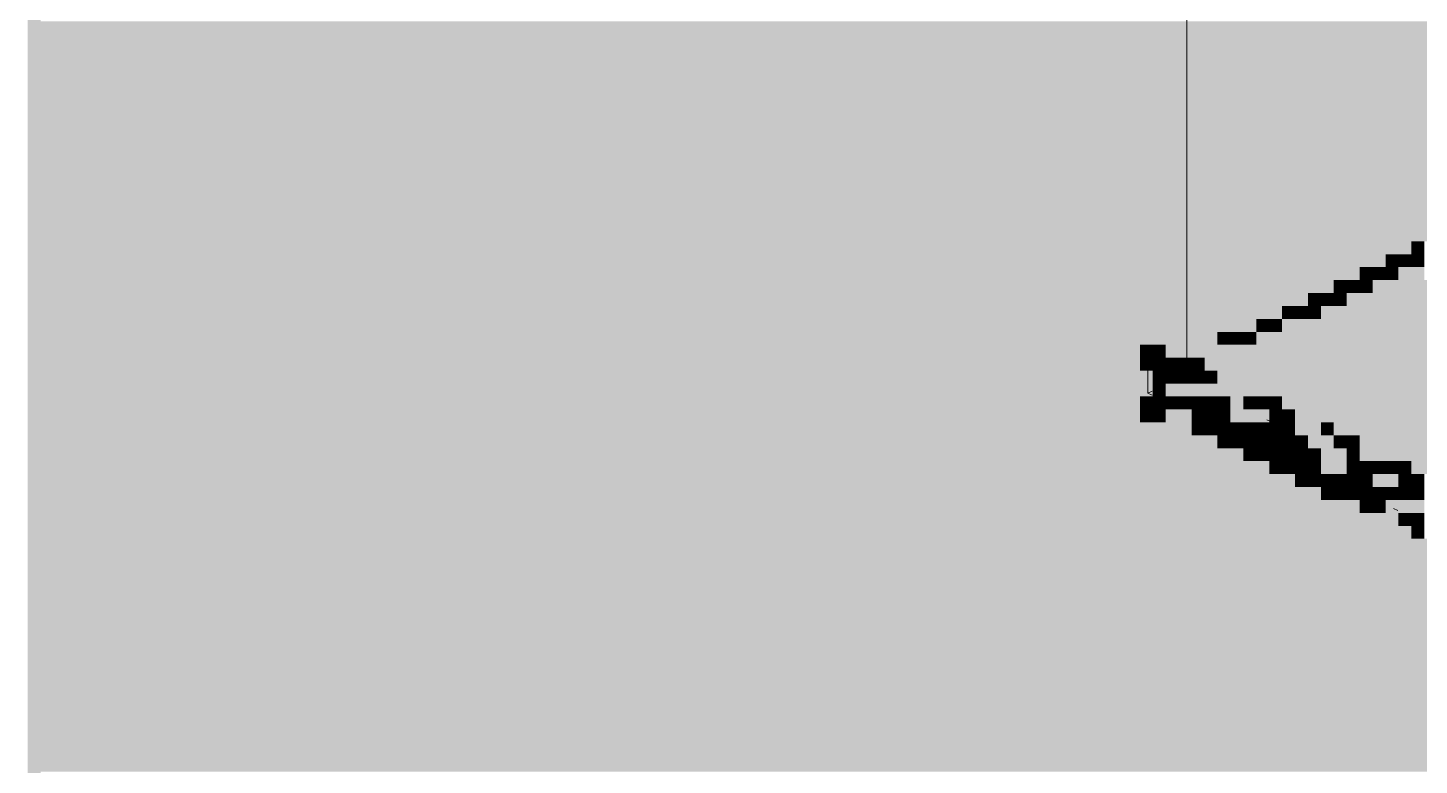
# Paper-space layout '03 3D Building and Roof' of a CAD drawing. Header units: millimetres. Extents: x 5 to 415, y 5 to 292.
# Drawn here: x 113.34 to 131.27, y 219.75 to 229.25 of the extents above; entities that cross this region are included whole.
import ezdxf

# ---------------------------------------------------------------- set-up
doc = ezdxf.new("R2010")
doc.units = ezdxf.units.MM
doc.layers.add('EXISTING', color=7, linetype='Continuous')
doc.layers.add('IMAGES', color=7, linetype='Continuous')

# ---------------------------------------------------------------- blocks, each defined once
blk = doc.blocks.new('SHEET_03')
at = {"layer": 'EXISTING', "color": 250, "lineweight": 9}
for p, q in [((128.28, 229.572), (128.28, 224.953)), ((127.78, 224.544), (127.78, 224.919)), ((127.78, 224.544), (127.832, 224.569)), ((127.832, 224.519), (127.78, 224.544)), ((128.043, 224.42), (127.938, 224.47)), ((128.202, 224.346), (128.149, 224.371)), ((128.413, 224.247), (128.36, 224.272)), ((128.624, 224.148), (128.518, 224.197)), ((129.31, 224.2), (129.362, 224.176)), ((129.046, 223.95), (128.729, 224.098)), ((129.257, 223.851), (129.151, 223.9)), ((129.415, 223.776), (129.362, 223.801)), ((129.626, 223.677), (129.521, 223.727)), ((129.837, 223.578), (129.732, 223.628)), ((129.995, 223.504), (129.943, 223.529)), ((130.207, 223.405), (130.154, 223.429)), ((130.629, 223.207), (130.312, 223.355)), ((130.84, 223.107), (130.734, 223.157)), ((130.998, 223.033), (130.945, 223.058)), ((131.209, 222.934), (131.103, 222.984))]:
    blk.add_line(p, q, dxfattribs=at)
at = {"layer": 'IMAGES', "color": 7}
for points in [[(113.345, 216.167), (113.512, 216.167), (113.345, 236.333), (113.512, 236.333)], [(113.512, 225.167), (128.009, 225.167), (113.512, 229.333), (128.009, 229.333)], [(128.009, 225), (128.175, 225), (128.009, 229.333), (128.175, 229.333)], [(128.175, 225), (128.342, 225), (128.175, 229.333), (128.342, 229.333)], [(128.342, 225), (128.509, 225), (128.342, 229.333), (128.509, 229.333)], [(128.509, 225.167), (128.675, 225.167), (128.509, 229.333), (128.675, 229.333)], [(128.675, 229.167), (137.34, 229.167), (128.675, 229.333), (137.34, 229.333)], [(128.675, 229), (137.007, 229), (128.675, 229.167), (137.007, 229.167)], [(128.675, 228.833), (136.674, 228.833), (128.675, 229), (136.674, 229)], [(128.675, 228.667), (136.341, 228.667), (128.675, 228.833), (136.341, 228.833)], [(128.675, 228.5), (135.841, 228.5), (128.675, 228.667), (135.841, 228.667)], [(128.675, 228.333), (135.507, 228.333), (128.675, 228.5), (135.507, 228.5)], [(128.675, 228.167), (135.174, 228.167), (128.675, 228.333), (135.174, 228.333)], [(128.675, 228), (134.841, 228), (128.675, 228.167), (134.841, 228.167)], [(128.675, 227.833), (134.341, 227.833), (128.675, 228), (134.341, 228)], [(128.675, 227.667), (134.008, 227.667), (128.675, 227.833), (134.008, 227.833)], [(128.675, 227.5), (133.674, 227.5), (128.675, 227.667), (133.674, 227.667)], [(128.675, 227.333), (133.508, 227.333), (128.675, 227.5), (133.508, 227.5)], [(128.675, 227.167), (133.008, 227.167), (128.675, 227.333), (133.008, 227.333)], [(128.675, 227), (132.675, 227), (128.675, 227.167), (132.675, 227.167)], [(128.675, 226.833), (132.341, 226.833), (128.675, 227), (132.341, 227)], [(128.675, 226.667), (132.008, 226.667), (128.675, 226.833), (132.008, 226.833)], [(128.675, 226.5), (131.675, 226.5), (128.675, 226.667), (131.675, 226.667)], [(128.675, 226.333), (131.175, 226.333), (128.675, 226.5), (131.175, 226.5)], [(131.175, 226.333), (131.342, 226.333), (131.175, 226.5), (131.342, 226.5)], [(128.675, 226.167), (130.842, 226.167), (128.675, 226.333), (130.842, 226.333)], [(130.842, 226.167), (131.008, 226.167), (130.842, 226.333), (131.008, 226.333)], [(131.008, 226.167), (131.175, 226.167), (131.008, 226.333), (131.175, 226.333)], [(131.175, 226.167), (131.342, 226.167), (131.175, 226.333), (131.342, 226.333)], [(128.675, 226), (130.508, 226), (128.675, 226.167), (130.508, 226.167)], [(130.508, 226), (130.675, 226), (130.508, 226.167), (130.675, 226.167)], [(130.675, 226), (130.842, 226), (130.675, 226.167), (130.842, 226.167)], [(130.842, 226), (131.008, 226), (130.842, 226.167), (131.008, 226.167)], [(131.008, 226), (131.342, 226), (131.008, 226.167), (131.342, 226.167)], [(128.675, 225.833), (130.175, 225.833), (128.675, 226), (130.175, 226)], [(130.175, 225.833), (130.342, 225.833), (130.175, 226), (130.342, 226)], [(130.342, 225.833), (130.508, 225.833), (130.342, 226), (130.508, 226)], [(130.508, 225.833), (130.675, 225.833), (130.508, 226), (130.675, 226)], [(130.675, 225.833), (131.008, 225.833), (130.675, 226), (131.008, 226)], [(131.008, 225.833), (169.001, 225.833), (131.008, 226), (169.001, 226)], [(128.675, 225.667), (129.842, 225.667), (128.675, 225.833), (129.842, 225.833)], [(129.842, 225.667), (130.008, 225.667), (129.842, 225.833), (130.008, 225.833)], [(130.008, 225.667), (130.175, 225.667), (130.008, 225.833), (130.175, 225.833)], [(130.175, 225.667), (130.342, 225.667), (130.175, 225.833), (130.342, 225.833)], [(130.342, 225.667), (130.675, 225.667), (130.342, 225.833), (130.675, 225.833)], [(130.675, 225.667), (169.334, 225.667), (130.675, 225.833), (169.334, 225.833)], [(128.675, 225.5), (129.509, 225.5), (128.675, 225.667), (129.509, 225.667)], [(129.509, 225.5), (129.675, 225.5), (129.509, 225.667), (129.675, 225.667)], [(129.675, 225.5), (129.842, 225.5), (129.675, 225.667), (129.842, 225.667)], [(129.842, 225.5), (130.008, 225.5), (129.842, 225.667), (130.008, 225.667)], [(130.008, 225.5), (130.342, 225.5), (130.008, 225.667), (130.342, 225.667)], [(130.342, 225.5), (169.501, 225.5), (130.342, 225.667), (169.501, 225.667)], [(128.675, 225.333), (129.175, 225.333), (128.675, 225.5), (129.175, 225.5)], [(129.175, 225.333), (129.342, 225.333), (129.175, 225.5), (129.342, 225.5)], [(129.342, 225.333), (129.509, 225.333), (129.342, 225.5), (129.509, 225.5)], [(129.509, 225.333), (129.842, 225.333), (129.509, 225.5), (129.842, 225.5)], [(129.842, 225.333), (169.834, 225.333), (129.842, 225.5), (169.834, 225.5)], [(128.675, 225.167), (128.842, 225.167), (128.675, 225.333), (128.842, 225.333)], [(128.842, 225.167), (129.009, 225.167), (128.842, 225.333), (129.009, 225.333)], [(129.009, 225.167), (129.175, 225.167), (129.009, 225.333), (129.175, 225.333)], [(129.175, 225.167), (129.509, 225.167), (129.175, 225.333), (129.509, 225.333)], [(129.509, 225.167), (170.334, 225.167), (129.509, 225.333), (170.334, 225.333)], [(113.512, 225), (127.676, 225), (113.512, 225.167), (127.676, 225.167)], [(127.676, 225), (127.842, 225), (127.676, 225.167), (127.842, 225.167)], [(127.842, 225), (128.009, 225), (127.842, 225.167), (128.009, 225.167)], [(128.509, 225), (128.842, 225), (128.509, 225.167), (128.842, 225.167)], [(128.842, 225), (129.175, 225), (128.842, 225.167), (129.175, 225.167)], [(129.175, 225), (170.668, 225), (129.175, 225.167), (170.668, 225.167)], [(113.512, 224.333), (127.509, 224.333), (113.512, 225), (127.509, 225)], [(127.509, 224.333), (127.676, 224.333), (127.509, 225), (127.676, 225)], [(127.676, 224.833), (127.842, 224.833), (127.676, 225), (127.842, 225)], [(127.842, 224.833), (128.009, 224.833), (127.842, 225), (128.009, 225)], [(128.009, 224.833), (128.175, 224.833), (128.009, 225), (128.175, 225)], [(128.175, 224.833), (128.342, 224.833), (128.175, 225), (128.342, 225)], [(128.342, 224.833), (128.509, 224.833), (128.342, 225), (128.509, 225)], [(128.509, 224.833), (128.842, 224.833), (128.509, 225), (128.842, 225)], [(128.842, 224.833), (171.001, 224.833), (128.842, 225), (171.001, 225)], [(127.676, 224.5), (127.842, 224.5), (127.676, 224.833), (127.842, 224.833)], [(127.842, 224.667), (128.009, 224.667), (127.842, 224.833), (128.009, 224.833)], [(127.842, 224.5), (128.009, 224.5), (127.842, 224.667), (128.009, 224.667)], [(128.009, 224.667), (128.175, 224.667), (128.009, 224.833), (128.175, 224.833)], [(128.009, 224.5), (128.342, 224.5), (128.009, 224.667), (128.342, 224.667)], [(128.175, 224.667), (128.342, 224.667), (128.175, 224.833), (128.342, 224.833)], [(128.342, 224.667), (128.509, 224.667), (128.342, 224.833), (128.509, 224.833)], [(128.342, 224.5), (128.675, 224.5), (128.342, 224.667), (128.675, 224.667)], [(128.509, 224.667), (128.675, 224.667), (128.509, 224.833), (128.675, 224.833)], [(128.675, 224.667), (171.334, 224.667), (128.675, 224.833), (171.334, 224.833)], [(128.675, 224.5), (129.009, 224.5), (128.675, 224.667), (129.009, 224.667)], [(129.009, 224.5), (171.667, 224.5), (129.009, 224.667), (171.667, 224.667)], [(127.676, 224.333), (127.842, 224.333), (127.676, 224.5), (127.842, 224.5)], [(127.842, 224.333), (128.009, 224.333), (127.842, 224.5), (128.009, 224.5)], [(128.009, 224.333), (128.175, 224.333), (128.009, 224.5), (128.175, 224.5)], [(128.175, 224.333), (128.342, 224.333), (128.175, 224.5), (128.342, 224.5)], [(128.342, 224.333), (128.509, 224.333), (128.342, 224.5), (128.509, 224.5)], [(128.509, 224.333), (128.675, 224.333), (128.509, 224.5), (128.675, 224.5)], [(128.675, 224.333), (128.842, 224.333), (128.675, 224.5), (128.842, 224.5)], [(128.842, 224.167), (129.009, 224.167), (128.842, 224.5), (129.009, 224.5)], [(129.009, 224.333), (129.175, 224.333), (129.009, 224.5), (129.175, 224.5)], [(129.175, 224.333), (129.342, 224.333), (129.175, 224.5), (129.342, 224.5)], [(129.342, 224.333), (129.509, 224.333), (129.342, 224.5), (129.509, 224.5)], [(129.509, 224.333), (172.167, 224.333), (129.509, 224.5), (172.167, 224.5)], [(113.512, 224.167), (127.676, 224.167), (113.512, 224.333), (127.676, 224.333)], [(127.676, 224.167), (127.842, 224.167), (127.676, 224.333), (127.842, 224.333)], [(127.842, 224.167), (128.009, 224.167), (127.842, 224.333), (128.009, 224.333)], [(128.009, 224.167), (128.342, 224.167), (128.009, 224.333), (128.342, 224.333)], [(128.342, 224.167), (128.509, 224.167), (128.342, 224.333), (128.509, 224.333)], [(128.509, 224.167), (128.675, 224.167), (128.509, 224.333), (128.675, 224.333)], [(128.675, 224.167), (128.842, 224.167), (128.675, 224.333), (128.842, 224.333)], [(129.009, 224.167), (129.342, 224.167), (129.009, 224.333), (129.342, 224.333)], [(129.342, 224.167), (129.509, 224.167), (129.342, 224.333), (129.509, 224.333)], [(129.509, 224.167), (129.675, 224.167), (129.509, 224.333), (129.675, 224.333)], [(129.675, 224.167), (172.501, 224.167), (129.675, 224.333), (172.501, 224.333)], [(113.512, 224), (128.009, 224), (113.512, 224.167), (128.009, 224.167)], [(128.009, 224), (128.342, 224), (128.009, 224.167), (128.342, 224.167)], [(128.342, 224), (128.509, 224), (128.342, 224.167), (128.509, 224.167)], [(128.509, 224), (128.675, 224), (128.509, 224.167), (128.675, 224.167)], [(128.675, 224), (128.842, 224), (128.675, 224.167), (128.842, 224.167)], [(128.842, 224), (129.009, 224), (128.842, 224.167), (129.009, 224.167)], [(129.009, 224), (129.175, 224), (129.009, 224.167), (129.175, 224.167)], [(129.175, 224), (129.342, 224), (129.175, 224.167), (129.342, 224.167)], [(129.342, 224), (129.509, 224), (129.342, 224.167), (129.509, 224.167)], [(129.509, 224), (129.675, 224), (129.509, 224.167), (129.675, 224.167)], [(129.675, 224), (130.008, 224), (129.675, 224.167), (130.008, 224.167)], [(130.008, 224), (130.175, 224), (130.008, 224.167), (130.175, 224.167)], [(130.175, 224), (172.834, 224), (130.175, 224.167), (172.834, 224.167)], [(113.512, 223.833), (128.342, 223.833), (113.512, 224), (128.342, 224)], [(128.342, 223.833), (128.675, 223.833), (128.342, 224), (128.675, 224)], [(128.675, 223.833), (128.842, 223.833), (128.675, 224), (128.842, 224)], [(128.842, 223.833), (129.009, 223.833), (128.842, 224), (129.009, 224)], [(129.009, 223.833), (129.175, 223.833), (129.009, 224), (129.175, 224)], [(129.175, 223.833), (129.342, 223.833), (129.175, 224), (129.342, 224)], [(129.342, 223.833), (129.509, 223.833), (129.342, 224), (129.509, 224)], [(129.509, 223.833), (129.675, 223.833), (129.509, 224), (129.675, 224)], [(129.675, 223.833), (129.842, 223.833), (129.675, 224), (129.842, 224)], [(129.842, 223.833), (130.175, 223.833), (129.842, 224), (130.175, 224)], [(130.175, 223.833), (130.342, 223.833), (130.175, 224), (130.342, 224)], [(130.342, 223.833), (130.508, 223.833), (130.342, 224), (130.508, 224)], [(130.508, 223.833), (173, 223.833), (130.508, 224), (173, 224)], [(113.512, 223.667), (128.675, 223.667), (113.512, 223.833), (128.675, 223.833)], [(128.675, 223.667), (129.009, 223.667), (128.675, 223.833), (129.009, 223.833)], [(129.009, 223.667), (129.175, 223.667), (129.009, 223.833), (129.175, 223.833)], [(129.175, 223.667), (129.342, 223.667), (129.175, 223.833), (129.342, 223.833)], [(129.342, 223.667), (129.509, 223.667), (129.342, 223.833), (129.509, 223.833)], [(129.509, 223.667), (129.675, 223.667), (129.509, 223.833), (129.675, 223.833)], [(129.675, 223.667), (129.842, 223.667), (129.675, 223.833), (129.842, 223.833)], [(129.842, 223.667), (130.008, 223.667), (129.842, 223.833), (130.008, 223.833)], [(130.008, 223.667), (130.342, 223.667), (130.008, 223.833), (130.342, 223.833)], [(130.342, 223.667), (130.508, 223.667), (130.342, 223.833), (130.508, 223.833)], [(130.508, 223.667), (130.842, 223.667), (130.508, 223.833), (130.842, 223.833)], [(130.842, 223.667), (173.5, 223.667), (130.842, 223.833), (173.5, 223.833)], [(113.512, 223.5), (129.009, 223.5), (113.512, 223.667), (129.009, 223.667)], [(129.009, 223.5), (129.342, 223.5), (129.009, 223.667), (129.342, 223.667)], [(129.342, 223.5), (129.509, 223.5), (129.342, 223.667), (129.509, 223.667)], [(129.509, 223.5), (129.675, 223.5), (129.509, 223.667), (129.675, 223.667)], [(129.675, 223.5), (129.842, 223.5), (129.675, 223.667), (129.842, 223.667)], [(129.842, 223.5), (130.008, 223.5), (129.842, 223.667), (130.008, 223.667)], [(130.008, 223.5), (130.342, 223.5), (130.008, 223.667), (130.342, 223.667)], [(130.342, 223.5), (130.508, 223.5), (130.342, 223.667), (130.508, 223.667)], [(130.508, 223.5), (130.675, 223.5), (130.508, 223.667), (130.675, 223.667)], [(130.675, 223.5), (130.842, 223.5), (130.675, 223.667), (130.842, 223.667)], [(130.842, 223.5), (131.008, 223.5), (130.842, 223.667), (131.008, 223.667)], [(131.008, 223.5), (131.175, 223.5), (131.008, 223.667), (131.175, 223.667)], [(131.175, 223.5), (173.834, 223.5), (131.175, 223.667), (173.834, 223.667)], [(113.512, 223.333), (129.342, 223.333), (113.512, 223.5), (129.342, 223.5)], [(129.342, 223.333), (129.675, 223.333), (129.342, 223.5), (129.675, 223.5)], [(129.675, 223.333), (129.842, 223.333), (129.675, 223.5), (129.842, 223.5)], [(129.842, 223.333), (130.008, 223.333), (129.842, 223.5), (130.008, 223.5)], [(130.008, 223.333), (130.175, 223.333), (130.008, 223.5), (130.175, 223.5)], [(130.175, 223.333), (130.342, 223.333), (130.175, 223.5), (130.342, 223.5)], [(130.342, 223.333), (130.508, 223.333), (130.342, 223.5), (130.508, 223.5)], [(130.508, 223.333), (130.675, 223.333), (130.508, 223.5), (130.675, 223.5)], [(130.675, 223.333), (131.008, 223.333), (130.675, 223.5), (131.008, 223.5)], [(131.008, 223.333), (131.175, 223.333), (131.008, 223.5), (131.175, 223.5)], [(131.175, 223.333), (131.342, 223.333), (131.175, 223.5), (131.342, 223.5)], [(113.512, 223.167), (129.675, 223.167), (113.512, 223.333), (129.675, 223.333)], [(129.675, 223.167), (130.008, 223.167), (129.675, 223.333), (130.008, 223.333)], [(130.008, 223.167), (130.175, 223.167), (130.008, 223.333), (130.175, 223.333)], [(130.175, 223.167), (130.342, 223.167), (130.175, 223.333), (130.342, 223.333)], [(130.342, 223.167), (130.508, 223.167), (130.342, 223.333), (130.508, 223.333)], [(130.508, 223.167), (130.675, 223.167), (130.508, 223.333), (130.675, 223.333)], [(130.675, 223.167), (130.842, 223.167), (130.675, 223.333), (130.842, 223.333)], [(130.842, 223.167), (131.008, 223.167), (130.842, 223.333), (131.008, 223.333)], [(131.008, 223.167), (131.175, 223.167), (131.008, 223.333), (131.175, 223.333)], [(131.175, 223.167), (131.342, 223.167), (131.175, 223.333), (131.342, 223.333)], [(113.512, 223), (130.175, 223), (113.512, 223.167), (130.175, 223.167)], [(130.175, 223), (130.508, 223), (130.175, 223.167), (130.508, 223.167)], [(130.508, 223), (130.675, 223), (130.508, 223.167), (130.675, 223.167)], [(130.675, 223), (130.842, 223), (130.675, 223.167), (130.842, 223.167)], [(130.842, 222.833), (131.008, 222.833), (130.842, 223.167), (131.008, 223.167)], [(131.008, 223), (131.342, 223), (131.008, 223.167), (131.342, 223.167)], [(113.512, 222.833), (130.508, 222.833), (113.512, 223), (130.508, 223)], [(130.508, 222.833), (130.842, 222.833), (130.508, 223), (130.842, 223)], [(131.008, 222.833), (131.175, 222.833), (131.008, 223), (131.175, 223)], [(131.175, 222.833), (131.342, 222.833), (131.175, 223), (131.342, 223)], [(113.512, 222.667), (130.842, 222.667), (113.512, 222.833), (130.842, 222.833)], [(130.842, 222.667), (131.175, 222.667), (130.842, 222.833), (131.175, 222.833)], [(131.175, 222.667), (131.342, 222.667), (131.175, 222.833), (131.342, 222.833)], [(113.512, 222.5), (131.175, 222.5), (113.512, 222.667), (131.175, 222.667)], [(131.175, 222.5), (131.508, 222.5), (131.175, 222.667), (131.508, 222.667)], [(113.512, 222.333), (131.508, 222.333), (113.512, 222.5), (131.508, 222.5)], [(113.512, 222.167), (131.841, 222.167), (113.512, 222.333), (131.841, 222.333)], [(113.512, 222), (132.175, 222), (113.512, 222.167), (132.175, 222.167)], [(113.512, 221.833), (132.675, 221.833), (113.512, 222), (132.675, 222)], [(113.512, 221.667), (132.841, 221.667), (113.512, 221.833), (132.841, 221.833)], [(113.512, 221.5), (133.341, 221.5), (113.512, 221.667), (133.341, 221.667)], [(113.512, 221.333), (133.674, 221.333), (113.512, 221.5), (133.674, 221.5)], [(113.512, 221.167), (134.008, 221.167), (113.512, 221.333), (134.008, 221.333)], [(113.512, 221), (134.341, 221), (113.512, 221.167), (134.341, 221.167)], [(113.512, 220.833), (134.841, 220.833), (113.512, 221), (134.841, 221)], [(113.512, 220.667), (135.008, 220.667), (113.512, 220.833), (135.008, 220.833)], [(113.512, 220.5), (135.341, 220.5), (113.512, 220.667), (135.341, 220.667)], [(113.512, 220.333), (135.841, 220.333), (113.512, 220.5), (135.841, 220.5)], [(113.512, 220.167), (136.174, 220.167), (113.512, 220.333), (136.174, 220.333)], [(113.512, 220), (136.507, 220), (113.512, 220.167), (136.507, 220.167)], [(113.512, 219.833), (136.841, 219.833), (113.512, 220), (136.841, 220)], [(113.512, 219.667), (137.174, 219.667), (113.512, 219.833), (137.174, 219.833)]]:
    blk.add_solid(points, dxfattribs=at)

psp = doc.layouts.new('03 3D Building and Roof')

# ---------------------------------------------------------------- block references
psp.add_blockref('SHEET_03', (0, 0))

doc.saveas('drawing.dxf')
